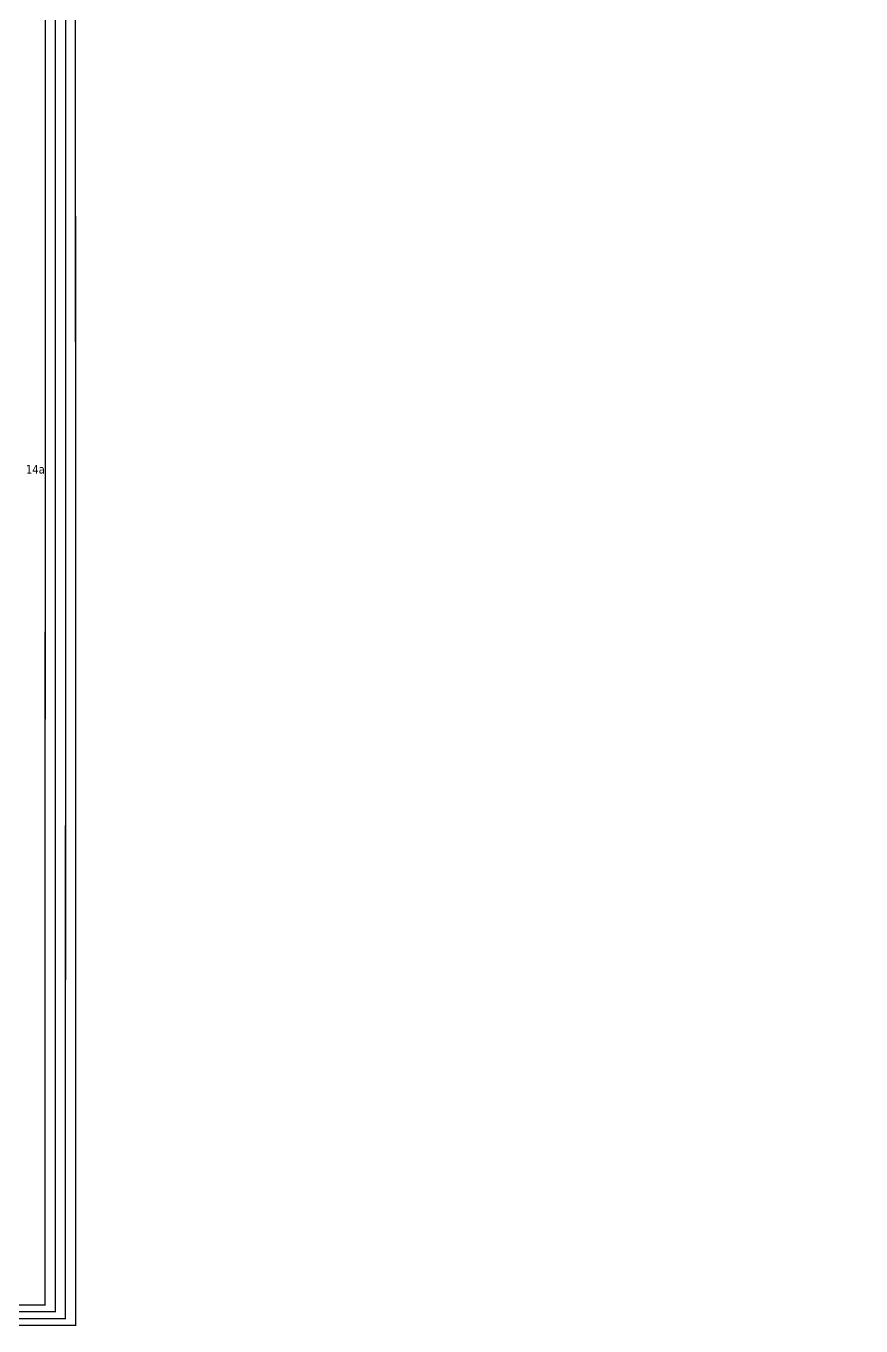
# Paper-space layout 'Layout1' of a CAD drawing. Header units: millimetres. Extents: x 40 to 1011, y 21 to 714.
# Drawn here: x 756.5 to 1001.7, y 41.8 to 423.5 of the extents above; entities that cross this region are included whole.
import ezdxf

# ---------------------------------------------------------------- set-up
doc = ezdxf.new("R2010")
doc.units = ezdxf.units.MM
doc.layers.add('Дренаж', color=202, linetype='Continuous')
doc.layers.add('Метанол', color=5, linetype='Continuous')

psp = doc.layouts.get("Layout1")

# ---------------------------------------------------------------- linework, layer by layer
at = {"layer": 'Метанол'}
for points in [[(771.09, 114.04, 0.4, 0.4, 0), (770.98, 594.06, 0.4, 0.4, 0), (1001.49, 594.06, 0.4, 0.4, 0), (1001.49, 707.06, 0, 0, 0)], [(768.09, 114.07, 0.4, 0.4, 0), (768.18, 596.06, 0.4, 0.4, 0), (985.57, 596.06, 0.4, 0.4, 0), (985.59, 607.03, 0, 0, 0)], [(940.59, 601.63, 0.4, 0.4, 0), (940.6, 600.06, 0.4, 0.4, 0), (762.25, 600.06, 0.4, 0.4, 0), (762.09, 114.02, 0, 0, 0)], [(958.09, 601.63, 0.4, 0.4, 0), (958.08, 598.06, 0.4, 0.4, 0), (765.15, 598.06, 0.4, 0.4, 0), (765.09, 114.02, 0, 0, 0)]]:
    psp.add_lwpolyline(points, format="xyseb", dxfattribs=at)
at = {"layer": 'Метанол', "const_width": 0.4}
for points in [[(529.1, 48.04), (529.09, 42.03), (771.09, 42.03), (771.09, 114.03)], [(550.09, 48.03), (550.09, 44.03), (768.09, 44.03), (768.09, 114.03)], [(572.1, 48.01), (572.1, 46.03), (765.09, 46.03), (765.09, 114.03)], [(594.08, 48.46), (594.09, 48.03), (762.09, 48.03), (762.09, 114.03)]]:
    psp.add_lwpolyline(points, dxfattribs=at)

# ---------------------------------------------------------------- texts
at = {"layer": 'Дренаж', "insert": (756.48, 294.63), "char_height": 2.5, "width": 16.0557, "attachment_point": 1}
psp.add_mtext('{\\fTahoma|b0|i0|c204|p32;14а}', dxfattribs=at)

doc.saveas('drawing.dxf')
